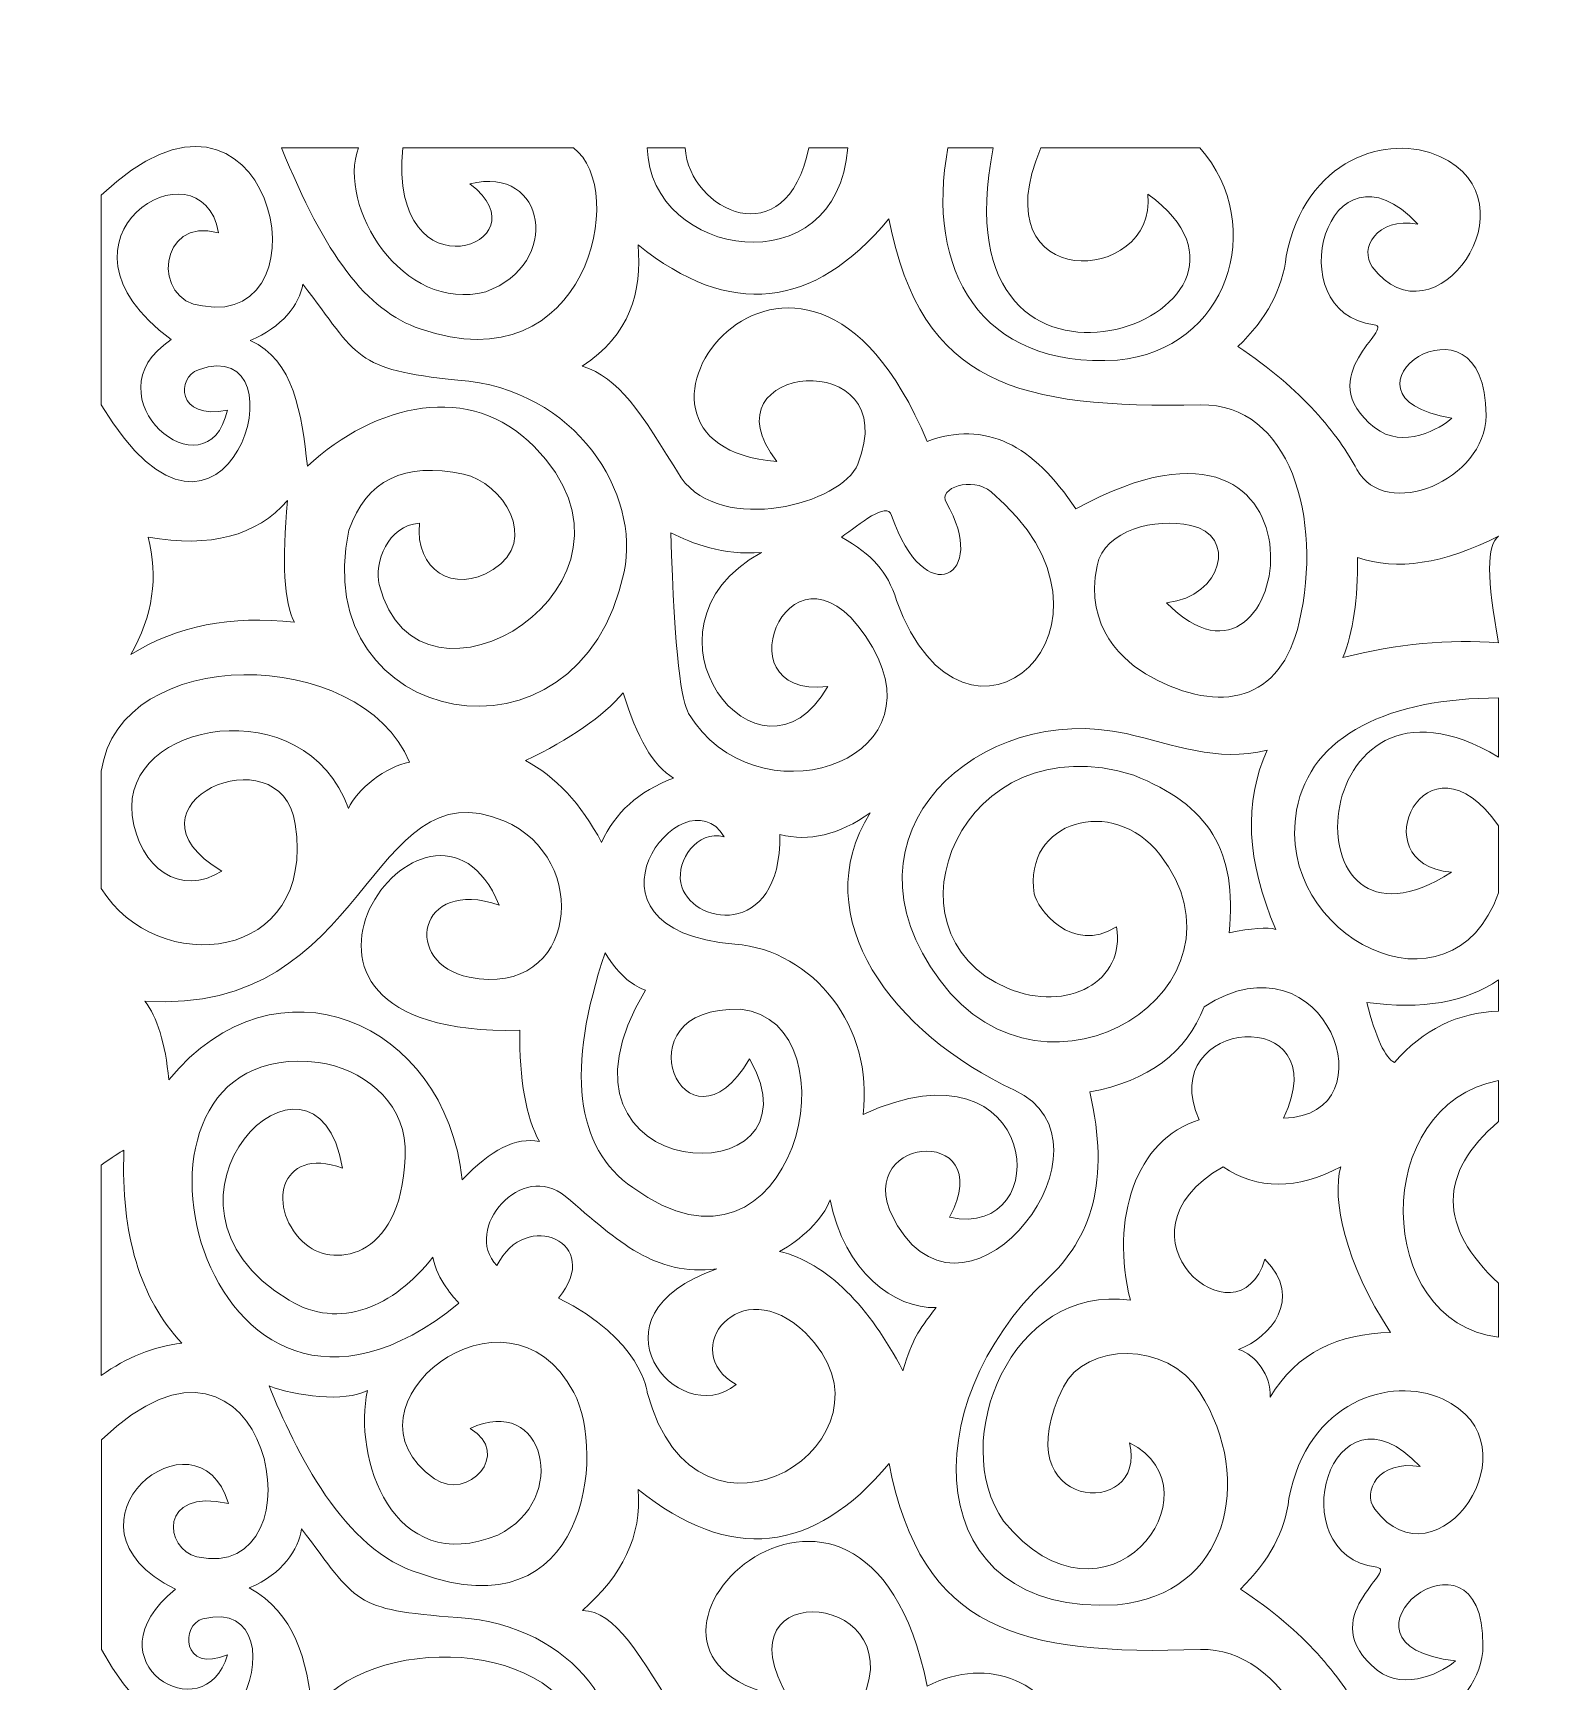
# Model space of a CAD drawing. Header units: centimetres. Extents: x -97 to 92, y -112 to 118.
# Drawn here: x 0.8 to 92.5, y 17.7 to 117.9 of the extents above; entities that cross this region are included whole.
import ezdxf

# ---------------------------------------------------------------- set-up
doc = ezdxf.new("R2010")
doc.units = ezdxf.units.CM
doc.header["$MEASUREMENT"] = 0
doc.layers.add('layer 1', color=7, linetype='Continuous')

msp = doc.modelspace()

# ---------------------------------------------------------------- linework, layer by layer
at = {"layer": 'layer 1', "color": 242, "lineweight": 9}
for points, knots in [([(12.58155, 95.00674), (11.38976, 89.57722), (3.90521, 95.83027), (9.16378, 99.29702), (9.16378, 99.29702), (0.75308, 105.44544), (10.99639, 111.65488), (12.04435, 105.78855), (12.04435, 105.78855), (8.36047, 106.80241), (7.9642, 101.64271), (11.06171, 101.34167), (11.06171, 101.34167), (19.02768, 99.95185), (15.15756, 117.93864), (4.91226, 108.0671), (4.91226, 108.0671), (4.91226, 103.50186), (4.91226, 99.25389), (4.91226, 95.32318), (4.91226, 95.32318), (12.44388, 82.73531), (17.56689, 99.83427), (10.81595, 97.46585), (10.81595, 97.46585), (9.49365, 97.00195), (9.44708, 94.37598), (12.58155, 95.00674)], [0, 0, 0, 0, 0.125, 0.125, 0.125, 0.125, 0.25, 0.25, 0.25, 0.25, 0.375, 0.375, 0.375, 0.375, 0.5, 0.5, 0.5, 0.5, 0.625, 0.625, 0.625, 0.625, 0.75, 0.75, 0.75, 0.75, 1, 1, 1, 1]), ([(34.1677, 97.68593), (37.06882, 99.56243), (37.80582, 102.1975), (37.56014, 105.05297), (37.56014, 105.05297), (43.14071, 100.57586), (48.22991, 101.10466), (52.82774, 106.63936), (52.82774, 106.63936), (54.79322, 96.45128), (60.78996, 95.12383), (71.78063, 95.32318), (71.78063, 95.32318), (77.20003, 95.42148), (79.25366, 88.44559), (77.78238, 82.10334), (77.78238, 82.10334), (76.66506, 77.28693), (73.00791, 76.48447), (68.74187, 78.80024), (68.74187, 78.80024), (67.12085, 79.68021), (64.70007, 81.7859), (65.48323, 85.53377), (65.48323, 85.53377), (65.94965, 87.76586), (69.03393, 88.44518), (71.18647, 88.00115), (71.18647, 88.00115), (73.9695, 87.42706), (73.20248, 83.68127), (69.70473, 83.29009), (69.70473, 83.29009), (77.46268, 75.388), (80.64229, 98.00795), (64.18472, 88.99703), (64.18472, 88.99703), (61.62258, 92.9101), (58.6891, 94.40661), (55.14421, 93.10226), (55.14421, 93.10226), (47.46673, 111.60416), (33.44917, 92.83243), (46.00166, 91.88947), (46.00166, 91.88947), (41.30507, 97.85189), (53.84893, 99.03637), (50.93245, 91.72738), (50.93245, 91.72738), (49.95229, 89.27101), (42.64032, 87.41588), (40.19248, 90.88132), (40.19248, 90.88132), (37.67521, 94.96272), (36.41887, 96.96706), (34.1677, 97.68593)], [0, 0, 0, 0, 0.066666667, 0.066666667, 0.066666667, 0.066666667, 0.133333333, 0.133333333, 0.133333333, 0.133333333, 0.2, 0.2, 0.2, 0.2, 0.266666667, 0.266666667, 0.266666667, 0.266666667, 0.333333333, 0.333333333, 0.333333333, 0.333333333, 0.4, 0.4, 0.4, 0.4, 0.466666667, 0.466666667, 0.466666667, 0.466666667, 0.533333333, 0.533333333, 0.533333333, 0.533333333, 0.6, 0.6, 0.6, 0.6, 0.666666667, 0.666666667, 0.666666667, 0.666666667, 0.733333333, 0.733333333, 0.733333333, 0.733333333, 0.8, 0.8, 0.8, 0.8, 0.866666667, 0.866666667, 0.866666667, 0.866666667, 1, 1, 1, 1]), ([(82.22972, 103.72245), (85.97232, 98.71992), (92.33772, 107.69059), (86.3375, 110.42828), (86.3375, 110.42828), (83.19968, 111.85996), (78.12813, 110.30435), (76.99267, 104.36554), (76.99267, 104.36554), (76.7821, 102.39139), (75.79934, 100.55823), (74.04445, 98.86609), (74.04445, 98.86609), (77.99297, 96.29265), (80.17543, 93.46234), (81.29389, 91.40363), (81.29389, 91.40363), (83.02479, 88.21762), (89.12802, 90.74636), (89.14829, 94.67556), (89.14829, 94.67556), (89.19172, 103.09214), (78.86169, 95.87527), (87.06649, 94.51491), (87.06649, 94.51491), (86.39628, 93.90812), (84.09714, 92.57747), (82.37063, 93.94293), (82.37063, 93.94293), (78.39806, 97.08478), (83.71121, 100.02208), (82.34023, 100.1922), (82.34023, 100.1922), (76.38594, 100.93105), (79.52695, 112.14516), (84.99067, 106.31539), (84.99067, 106.31539), (82.4503, 106.75284), (81.42451, 104.79873), (82.22972, 103.72245)], [0, 0, 0, 0, 0.090909091, 0.090909091, 0.090909091, 0.090909091, 0.181818182, 0.181818182, 0.181818182, 0.181818182, 0.272727273, 0.272727273, 0.272727273, 0.272727273, 0.363636364, 0.363636364, 0.363636364, 0.363636364, 0.454545455, 0.454545455, 0.454545455, 0.454545455, 0.545454545, 0.545454545, 0.545454545, 0.545454545, 0.636363636, 0.636363636, 0.636363636, 0.636363636, 0.727272727, 0.727272727, 0.727272727, 0.727272727, 0.818181818, 0.818181818, 0.818181818, 0.818181818, 1, 1, 1, 1]), ([(33.62789, 110.95939), (37.03483, 108.46147), (34.46933, 96.44325), (24.3145, 99.94197), (24.3145, 99.94197), (20.99964, 101.08406), (18.53917, 104.41998), (15.87174, 110.95939), (15.87174, 110.95939), (20.60996, 110.95939), (20.56279, 110.95939), (20.56279, 110.95939), (20.56279, 110.95939), (19.22639, 107.44601), (23.22061, 100.85267), (28.2968, 102.20868), (28.2968, 102.20868), (32.96861, 103.8833), (31.97981, 109.9359), (27.33851, 108.76396), (27.33851, 108.76396), (32.15522, 105.11621), (22.33963, 101.58669), (23.2473, 110.95939), (23.2473, 110.95939), (30.74948, 110.95939), (33.62789, 110.95939), (33.62789, 110.95939)], [0, 0, 0, 0, 0.125, 0.125, 0.125, 0.125, 0.25, 0.25, 0.25, 0.25, 0.375, 0.375, 0.375, 0.375, 0.5, 0.5, 0.5, 0.5, 0.625, 0.625, 0.625, 0.625, 0.75, 0.75, 0.75, 0.75, 1, 1, 1, 1]), ([(50.31491, 110.95939), (49.7051, 102.45632), (38.30637, 104.19102), (38.11912, 110.95939), (38.11912, 110.95939), (40.37645, 110.95939), (40.41889, 110.95939), (40.41889, 110.95939), (40.41889, 110.95939), (40.70308, 107.10733), (46.57606, 104.27314), (47.95333, 110.95939), (47.95333, 110.95939), (50.28936, 110.95939), (50.31491, 110.95939), (50.31491, 110.95939)], [0, 0, 0, 0, 0.2, 0.2, 0.2, 0.2, 0.4, 0.4, 0.4, 0.4, 0.6, 0.6, 0.6, 0.6, 1, 1, 1, 1]), ([(71.73756, 110.95939), (75.89993, 106.19739), (73.41129, 98.66162), (66.72653, 98.04646), (66.72653, 98.04646), (58.31976, 97.52801), (55.03269, 103.58335), (56.41318, 110.95939), (56.41318, 110.95939), (59.20348, 110.95939), (59.17278, 110.95939), (59.17278, 110.95939), (59.17278, 110.95939), (55.43183, 92.31622), (78.66209, 100.88801), (68.58281, 108.13371), (68.58281, 108.13371), (69.117, 102.55483), (58.27515, 102.04358), (62.07256, 110.95939), (62.07256, 110.95939), (71.36474, 110.95939), (71.73756, 110.95939), (71.73756, 110.95939)], [0, 0, 0, 0, 0.142857143, 0.142857143, 0.142857143, 0.142857143, 0.285714286, 0.285714286, 0.285714286, 0.285714286, 0.428571429, 0.428571429, 0.428571429, 0.428571429, 0.571428571, 0.571428571, 0.571428571, 0.571428571, 0.714285714, 0.714285714, 0.714285714, 0.714285714, 1, 1, 1, 1]), ([(17.1742, 102.67189), (16.9636, 101.40279), (15.89696, 100.05213), (13.97431, 99.23626), (13.97431, 99.23626), (16.63319, 98.05063), (17.0938, 94.80948), (17.44477, 91.60147), (17.44477, 91.60147), (21.58652, 95.40878), (27.37831, 96.77938), (31.24191, 92.78497), (31.24191, 92.78497), (39.60677, 84.46693), (24.13804, 75.05115), (21.81677, 84.39511), (21.81677, 84.39511), (21.48444, 85.73287), (22.33617, 87.98906), (24.25804, 88.13208), (24.25804, 88.13208), (23.99825, 85.3371), (26.30268, 83.78137), (28.74528, 85.31038), (28.74528, 85.31038), (31.5962, 87.09499), (29.31321, 90.61206), (26.95186, 91.11214), (26.95186, 91.11214), (23.32288, 91.88069), (21.03583, 90.72922), (19.97607, 87.70856), (19.97607, 87.70856), (17.37386, 75.70491), (33.99782, 72.33931), (36.71779, 85.17036), (36.71779, 85.17036), (37.71302, 89.86519), (33.82909, 96.31551), (26.59777, 96.8286), (26.59777, 96.8286), (20.24271, 97.49223), (20.58438, 98.20393), (17.1742, 102.67189)], [0, 0, 0, 0, 0.083333333, 0.083333333, 0.083333333, 0.083333333, 0.166666667, 0.166666667, 0.166666667, 0.166666667, 0.25, 0.25, 0.25, 0.25, 0.333333333, 0.333333333, 0.333333333, 0.333333333, 0.416666667, 0.416666667, 0.416666667, 0.416666667, 0.5, 0.5, 0.5, 0.5, 0.583333333, 0.583333333, 0.583333333, 0.583333333, 0.666666667, 0.666666667, 0.666666667, 0.666666667, 0.75, 0.75, 0.75, 0.75, 0.833333333, 0.833333333, 0.833333333, 0.833333333, 1, 1, 1, 1]), ([(49.93216, 87.28553), (51.845, 86.1927), (52.70929, 85.23646), (53.2884, 83.43855), (53.2884, 83.43855), (57.42948, 71.90234), (68.68434, 81.95211), (59.04008, 90.03525), (59.04008, 90.03525), (57.87005, 91.01588), (55.80042, 90.2509), (56.30244, 89.4007), (56.30244, 89.4007), (58.97003, 84.88301), (54.96833, 82.68433), (52.98568, 88.60752), (52.98568, 88.60752), (52.69333, 89.48092), (51.06346, 88.07408), (49.93216, 87.28553)], [0, 0, 0, 0, 0.166666667, 0.166666667, 0.166666667, 0.166666667, 0.333333333, 0.333333333, 0.333333333, 0.333333333, 0.5, 0.5, 0.5, 0.5, 0.666666667, 0.666666667, 0.666666667, 0.666666667, 1, 1, 1, 1]), ([(6.70905, 80.14683), (8.04278, 82.49112), (8.39375, 84.87069), (7.76199, 87.28553), (7.76199, 87.28553), (11.53501, 86.61572), (14.3604, 87.35604), (16.23814, 89.50645), (16.23814, 89.50645), (15.88717, 85.76965), (16.02755, 83.30196), (16.65933, 82.10334), (16.65933, 82.10334), (12.81608, 82.544), (9.49933, 81.89182), (6.70905, 80.14683)], [0, 0, 0, 0, 0.2, 0.2, 0.2, 0.2, 0.4, 0.4, 0.4, 0.4, 0.6, 0.6, 0.6, 0.6, 1, 1, 1, 1]), ([(39.56072, 87.54993), (40.87689, 86.88012), (42.70242, 86.17111), (45.07153, 86.34737), (45.07153, 86.34737), (36.65077, 81.72666), (45.0363, 71.00725), (49.10307, 78.20243), (49.10307, 78.20243), (42.23477, 77.3751), (47.12344, 88.71117), (51.81973, 80.59304), (51.81973, 80.59304), (55.95347, 73.44735), (44.6308, 69.94001), (40.63998, 76.56425), (40.63998, 76.56425), (40.2337, 77.23863), (39.77132, 79.9353), (39.56072, 87.54993)], [0, 0, 0, 0, 0.166666667, 0.166666667, 0.166666667, 0.166666667, 0.333333333, 0.333333333, 0.333333333, 0.333333333, 0.5, 0.5, 0.5, 0.5, 0.666666667, 0.666666667, 0.666666667, 0.666666667, 1, 1, 1, 1]), ([(81.33604, 86.04287), (81.3536, 83.52229), (81.05526, 81.49524), (80.44105, 79.96174), (80.44105, 79.96174), (83.74201, 80.79016), (86.89907, 81.08981), (89.91225, 80.86068), (89.91225, 80.86068), (89.18219, 84.69443), (89.18218, 86.85368), (89.91225, 87.33841), (89.91225, 87.33841), (86.56565, 85.65507), (83.70691, 85.22324), (81.33604, 86.04287)], [0, 0, 0, 0, 0.2, 0.2, 0.2, 0.2, 0.4, 0.4, 0.4, 0.4, 0.6, 0.6, 0.6, 0.6, 1, 1, 1, 1]), ([(6.79713, 70.36086), (7.20989, 67.14124), (9.73265, 65.38949), (12.23697, 66.97985), (12.23697, 66.97985), (5.51354, 70.95057), (15.83288, 75.58709), (16.71196, 69.83535), (16.71196, 69.83535), (18.0075, 61.35873), (8.2518, 60.46112), (4.91227, 65.92227), (4.91227, 65.92227), (4.91226, 68.61911), (4.91226, 70.99868), (4.91226, 73.06099), (4.91226, 73.06099), (6.02869, 80.82562), (20.66508, 80.72706), (23.66621, 73.60931), (23.66621, 73.60931), (22.26228, 73.34491), (20.4165, 71.95415), (19.94737, 70.77724), (19.94737, 70.77724), (17.33934, 78.11449), (6.05927, 76.11631), (6.79713, 70.36086)], [0, 0, 0, 0, 0.125, 0.125, 0.125, 0.125, 0.25, 0.25, 0.25, 0.25, 0.375, 0.375, 0.375, 0.375, 0.5, 0.5, 0.5, 0.5, 0.625, 0.625, 0.625, 0.625, 0.75, 0.75, 0.75, 0.75, 1, 1, 1, 1]), ([(89.91225, 69.72958), (89.91225, 68.61911), (89.91225, 67.26186), (89.91225, 65.65787), (89.91225, 65.65787), (87.04567, 57.54058), (76.2333, 62.994), (77.62444, 70.68142), (77.62444, 70.68142), (78.45274, 75.25858), (83.31031, 77.50285), (89.91225, 77.50285), (89.91225, 77.50285), (89.91225, 76.58627), (89.91225, 75.38768), (89.91225, 73.90706), (89.91225, 73.90706), (78.02926, 81.07401), (76.82358, 60.3089), (87.04124, 66.91101), (87.04124, 66.91101), (81.39774, 67.36305), (85.51854, 76.04404), (89.91225, 69.72958)], [0, 0, 0, 0, 0.142857143, 0.142857143, 0.142857143, 0.142857143, 0.285714286, 0.285714286, 0.285714286, 0.285714286, 0.428571429, 0.428571429, 0.428571429, 0.428571429, 0.571428571, 0.571428571, 0.571428571, 0.571428571, 0.714285714, 0.714285714, 0.714285714, 0.714285714, 1, 1, 1, 1]), ([(30.71604, 73.69553), (33.43611, 74.99988), (35.41915, 76.37475), (36.66514, 77.82012), (36.66514, 77.82012), (37.47239, 75.10565), (38.49023, 73.37825), (39.71866, 72.63794), (39.71866, 72.63794), (37.59524, 71.82713), (36.13867, 70.52277), (35.34897, 68.72486), (35.34897, 68.72486), (34.08544, 71.08682), (32.54113, 72.7437), (30.71604, 73.69553)], [0, 0, 0, 0, 0.2, 0.2, 0.2, 0.2, 0.4, 0.4, 0.4, 0.4, 0.6, 0.6, 0.6, 0.6, 1, 1, 1, 1]), ([(66.66572, 63.58641), (67.24774, 60.29973), (63.69392, 58.31522), (60.03755, 59.85651), (60.03755, 59.85651), (52.0189, 63.23666), (57.21467, 76.13185), (67.71581, 72.80687), (67.71581, 72.80687), (72.29147, 70.99941), (74.03421, 68.22177), (73.51798, 63.22543), (73.51798, 63.22543), (74.88679, 63.50745), (75.83444, 63.57795), (76.3609, 63.43695), (76.3609, 63.43695), (74.57093, 67.56153), (74.39544, 71.19258), (75.83444, 74.33008), (75.83444, 74.33008), (72.72828, 73.57215), (70.15594, 74.67575), (67.253, 75.33479), (67.253, 75.33479), (58.41951, 77.34025), (49.21849, 69.2755), (55.93391, 60.31706), (55.93391, 60.31706), (62.52176, 51.52882), (75.53234, 59.98409), (69.30623, 67.98456), (69.30623, 67.98456), (66.45002, 71.65475), (60.94252, 69.99601), (61.66836, 65.58802), (61.66836, 65.58802), (61.80788, 64.74072), (63.94277, 61.86718), (66.66572, 63.58641)], [0, 0, 0, 0, 0.090909091, 0.090909091, 0.090909091, 0.090909091, 0.181818182, 0.181818182, 0.181818182, 0.181818182, 0.272727273, 0.272727273, 0.272727273, 0.272727273, 0.363636364, 0.363636364, 0.363636364, 0.363636364, 0.454545455, 0.454545455, 0.454545455, 0.454545455, 0.545454545, 0.545454545, 0.545454545, 0.545454545, 0.636363636, 0.636363636, 0.636363636, 0.636363636, 0.727272727, 0.727272727, 0.727272727, 0.727272727, 0.818181818, 0.818181818, 0.818181818, 0.818181818, 1, 1, 1, 1]), ([(7.56127, 59.07112), (8.31589, 58.11929), (8.79738, 56.50975), (9.02551, 54.2888), (9.02551, 54.2888), (15.52513, 62.23413), (25.82539, 57.88831), (26.87282, 48.20769), (26.87282, 48.20769), (28.59375, 50.04083), (30.15561, 50.81641), (31.55839, 50.53438), (31.55839, 50.53438), (30.75114, 52.015), (30.33082, 54.2712), (30.36592, 57.30295), (30.36592, 57.30295), (11.82, 56.84291), (24.98077, 74.88091), (29.11761, 64.91469), (29.11761, 64.91469), (24.11263, 66.63886), (23.19647, 61.33761), (27.29399, 60.5286), (27.29399, 60.5286), (33.90487, 59.22334), (34.75104, 67.80654), (29.39797, 70.03422), (29.39797, 70.03422), (21.09627, 73.48896), (21.25742, 58.14975), (7.56127, 59.07112)], [0, 0, 0, 0, 0.111111111, 0.111111111, 0.111111111, 0.111111111, 0.222222222, 0.222222222, 0.222222222, 0.222222222, 0.333333333, 0.333333333, 0.333333333, 0.333333333, 0.444444444, 0.444444444, 0.444444444, 0.444444444, 0.555555556, 0.555555556, 0.555555556, 0.555555556, 0.666666667, 0.666666667, 0.666666667, 0.666666667, 0.777777778, 0.777777778, 0.777777778, 0.777777778, 1, 1, 1, 1]), ([(40.16616, 66.26598), (39.90649, 67.64764), (41.1167, 69.46623), (42.81009, 69.06835), (42.81009, 69.06835), (40.29592, 73.1712), (32.88225, 63.38663), (43.45658, 62.538), (43.45658, 62.538), (48.21695, 62.15597), (51.92863, 57.51444), (51.24834, 52.17366), (51.24834, 52.17366), (62.09405, 57.20626), (63.07979, 44.46938), (56.51303, 45.93388), (56.51303, 45.93388), (59.62984, 51.78747), (49.96903, 50.91664), (53.35421, 45.40509), (53.35421, 45.40509), (57.83218, 38.11433), (67.27286, 50.48669), (60.46531, 53.65603), (60.46531, 53.65603), (53.10112, 57.08452), (47.68162, 64.14172), (51.6825, 70.51058), (51.6825, 70.51058), (49.78511, 69.18643), (47.95568, 68.74982), (46.19422, 69.2008), (46.19422, 69.2008), (46.27199, 62.70557), (40.64892, 63.69728), (40.16616, 66.26598)], [0, 0, 0, 0, 0.1, 0.1, 0.1, 0.1, 0.2, 0.2, 0.2, 0.2, 0.3, 0.3, 0.3, 0.3, 0.4, 0.4, 0.4, 0.4, 0.5, 0.5, 0.5, 0.5, 0.6, 0.6, 0.6, 0.6, 0.7, 0.7, 0.7, 0.7, 0.8, 0.8, 0.8, 0.8, 1, 1, 1, 1]), ([(71.74353, 35.28467), (69.73692, 38.4737), (64.77263, 38.27435), (63.44833, 35.62712), (63.44833, 35.62712), (59.61402, 27.96248), (68.62776, 27.50103), (67.45886, 32.21931), (67.45886, 32.21931), (73.20723, 29.30071), (66.03578, 19.82913), (59.79845, 27.45979), (59.79845, 27.45979), (56.39581, 32.28092), (60.2649, 41.93517), (67.51062, 40.88166), (67.51062, 40.88166), (66.26656, 45.79108), (67.83402, 50.68205), (71.69928, 51.85637), (71.69928, 51.85637), (68.88864, 58.07873), (80.20548, 59.03841), (76.83473, 51.96212), (76.83473, 51.96212), (83.48801, 52.07179), (79.43297, 63.50697), (71.99122, 58.73067), (71.99122, 58.73067), (70.93828, 55.94571), (68.62182, 54.21831), (65.04183, 53.5485), (65.04183, 53.5485), (66.29941, 48.10943), (65.13635, 44.6644), (62.40948, 42.12658), (62.40948, 42.12658), (54.35104, 34.62682), (54.64527, 21.62632), (66.7325, 22.37174), (66.7325, 22.37174), (73.41726, 22.9869), (75.11184, 29.93154), (71.74353, 35.28467)], [0, 0, 0, 0, 0.083333333, 0.083333333, 0.083333333, 0.083333333, 0.166666667, 0.166666667, 0.166666667, 0.166666667, 0.25, 0.25, 0.25, 0.25, 0.333333333, 0.333333333, 0.333333333, 0.333333333, 0.416666667, 0.416666667, 0.416666667, 0.416666667, 0.5, 0.5, 0.5, 0.5, 0.583333333, 0.583333333, 0.583333333, 0.583333333, 0.666666667, 0.666666667, 0.666666667, 0.666666667, 0.75, 0.75, 0.75, 0.75, 0.833333333, 0.833333333, 0.833333333, 0.833333333, 1, 1, 1, 1]), ([(38.00763, 59.7354), (37.37586, 59.98217), (36.4721, 60.49334), (35.55956, 62.0092), (35.55956, 62.0092), (33.17291, 54.92338), (33.73446, 50.16423), (37.24426, 47.73178), (37.24426, 47.73178), (47.08222, 40.52321), (51.05773, 57.82843), (43.78924, 58.57633), (43.78924, 58.57633), (36.17835, 58.82857), (40.44308, 48.93465), (44.3516, 55.55793), (44.3516, 55.55793), (49.24775, 46.99147), (30.77502, 47.72045), (38.00763, 59.7354)], [0, 0, 0, 0, 0.166666667, 0.166666667, 0.166666667, 0.166666667, 0.333333333, 0.333333333, 0.333333333, 0.333333333, 0.5, 0.5, 0.5, 0.5, 0.666666667, 0.666666667, 0.666666667, 0.666666667, 1, 1, 1, 1]), ([(89.91225, 60.36994), (87.9257, 58.99506), (85.25122, 58.5368), (81.88884, 58.99507), (81.88884, 58.99507), (82.4504, 56.82703), (83.01197, 55.6108), (83.57354, 55.34641), (83.57354, 55.34641), (85.3214, 57.33818), (87.43432, 58.37817), (89.91225, 58.46628), (89.91225, 58.46628), (89.91225, 59.24184), (89.91225, 59.8764), (89.91225, 60.36994)], [0, 0, 0, 0, 0.2, 0.2, 0.2, 0.2, 0.4, 0.4, 0.4, 0.4, 0.6, 0.6, 0.6, 0.6, 1, 1, 1, 1]), ([(19.58707, 48.91776), (17.94573, 58.35394), (6.35417, 46.86341), (16.33069, 40.88516), (16.33069, 40.88516), (19.40686, 39.04182), (22.69745, 40.46306), (25.08282, 43.50143), (25.08282, 43.50143), (25.37477, 42.03844), (26.34635, 41.10425), (26.66223, 40.69882), (26.66223, 40.69882), (10.93248, 27.87631), (3.90646, 57.0854), (18.13343, 55.34641), (18.13343, 55.34641), (20.73067, 54.94101), (23.23653, 53.12725), (23.39812, 50.21711), (23.39812, 50.21711), (23.43441, 43.34475), (19.08503, 42.84727), (17.38504, 44.25732), (17.38504, 44.25732), (14.88087, 46.33439), (15.68445, 50.34442), (19.58707, 48.91776)], [0, 0, 0, 0, 0.125, 0.125, 0.125, 0.125, 0.25, 0.25, 0.25, 0.25, 0.375, 0.375, 0.375, 0.375, 0.5, 0.5, 0.5, 0.5, 0.625, 0.625, 0.625, 0.625, 0.75, 0.75, 0.75, 0.75, 1, 1, 1, 1]), ([(89.91225, 54.23594), (82.10141, 52.80404), (82.25608, 39.57194), (89.91225, 38.63653), (89.91225, 38.63653), (89.91225, 39.51785), (89.91224, 40.6107), (89.91225, 41.91506), (89.91225, 41.91506), (86.23397, 45.33457), (86.23396, 48.6131), (89.91225, 51.75062), (89.91225, 51.75062), (89.91225, 52.6143), (89.91225, 53.44274), (89.91225, 54.23594)], [0, 0, 0, 0, 0.2, 0.2, 0.2, 0.2, 0.4, 0.4, 0.4, 0.4, 0.6, 0.6, 0.6, 0.6, 1, 1, 1, 1]), ([(4.91226, 49.10664), (5.58591, 49.58256), (6.04446, 49.88223), (6.28787, 50.0056), (6.28787, 50.0056), (6.09484, 44.89393), (7.27062, 40.98085), (9.81522, 38.26638), (9.81522, 38.26638), (8.08014, 38.07249), (6.44581, 37.42031), (4.91226, 36.30984), (4.91226, 36.30984), (4.91226, 42.26756), (4.91226, 46.53318), (4.91226, 49.10664)], [0, 0, 0, 0, 0.2, 0.2, 0.2, 0.2, 0.4, 0.4, 0.4, 0.4, 0.6, 0.6, 0.6, 0.6, 1, 1, 1, 1]), ([(47.74732, 38.90093), (43.78867, 42.76159), (39.91163, 37.79645), (43.52822, 35.75586), (43.52822, 35.75586), (39.94485, 32.9002), (34.14014, 39.98422), (42.35245, 42.78456), (42.35245, 42.78456), (38.52677, 42.36153), (36.46648, 44.39022), (33.13779, 47.20299), (33.13779, 47.20299), (30.51985, 49.41517), (26.8339, 45.22294), (28.97869, 42.98742), (28.97869, 42.98742), (30.70408, 46.53162), (35.53491, 44.36317), (32.71662, 41.0161), (32.71662, 41.0161), (37.77512, 38.51049), (38.12362, 35.29024), (38.12509, 35.28467), (38.12509, 35.28467), (41.09822, 23.98295), (54.29153, 32.51871), (47.74732, 38.90093)], [0, 0, 0, 0, 0.125, 0.125, 0.125, 0.125, 0.25, 0.25, 0.25, 0.25, 0.375, 0.375, 0.375, 0.375, 0.5, 0.5, 0.5, 0.5, 0.625, 0.625, 0.625, 0.625, 0.75, 0.75, 0.75, 0.75, 1, 1, 1, 1]), ([(76.01871, 34.98688), (77.59811, 37.70134), (80.21289, 38.87891), (83.33663, 38.91415), (83.33663, 38.91415), (80.5639, 43.17974), (79.74786, 47.02673), (80.30943, 49.00088), (80.30943, 49.00088), (77.64199, 47.59077), (75.25533, 47.59077), (73.14945, 49.00088), (73.14945, 49.00088), (65.87454, 44.84333), (74.09709, 37.89622), (75.69642, 43.37452), (75.69642, 43.37452), (78.08324, 40.97908), (76.00514, 38.59674), (74.09709, 37.89622), (74.09709, 37.89622), (75.14188, 37.55314), (76.07242, 36.33936), (76.01871, 34.98688)], [0, 0, 0, 0, 0.142857143, 0.142857143, 0.142857143, 0.142857143, 0.285714286, 0.285714286, 0.285714286, 0.285714286, 0.428571429, 0.428571429, 0.428571429, 0.428571429, 0.571428571, 0.571428571, 0.571428571, 0.571428571, 0.714285714, 0.714285714, 0.714285714, 0.714285714, 1, 1, 1, 1]), ([(55.69205, 40.43444), (53.165, 40.36393), (50.10374, 42.6181), (49.24775, 46.99147), (49.24775, 46.99147), (48.82657, 45.81051), (47.43638, 44.53388), (46.17286, 43.84646), (46.17286, 43.84646), (49.04316, 43.18516), (51.66694, 40.46217), (53.66752, 36.602), (53.66752, 36.602), (54.34673, 38.68389), (54.48996, 38.84313), (55.69205, 40.43444)], [0, 0, 0, 0, 0.2, 0.2, 0.2, 0.2, 0.4, 0.4, 0.4, 0.4, 0.6, 0.6, 0.6, 0.6, 1, 1, 1, 1]), ([(12.58752, 19.33201), (11.22456, 14.51899), (3.92572, 18.92004), (9.42376, 23.31141), (9.42376, 23.31141), (1.47877, 27.26479), (10.76694, 34.74748), (12.65303, 28.52604), (12.65303, 28.52604), (8.33095, 29.48493), (8.75941, 25.7377), (10.72528, 25.29031), (10.72528, 25.29031), (18.60997, 23.49592), (15.16353, 42.26392), (4.91823, 32.39238), (4.91823, 32.39238), (4.91823, 27.82713), (4.91823, 23.57916), (4.91823, 19.64846), (4.91823, 19.64846), (12.24166, 6.73343), (17.86291, 23.18501), (11.09584, 21.51721), (11.09584, 21.51721), (9.72963, 21.1805), (9.79493, 18.15895), (12.58752, 19.33201)], [0, 0, 0, 0, 0.125, 0.125, 0.125, 0.125, 0.25, 0.25, 0.25, 0.25, 0.375, 0.375, 0.375, 0.375, 0.5, 0.5, 0.5, 0.5, 0.625, 0.625, 0.625, 0.625, 0.75, 0.75, 0.75, 0.75, 1, 1, 1, 1]), ([(33.65287, 35.28467), (29.61202, 42.88206), (18.87226, 34.38437), (25.18461, 30.03084), (25.18461, 30.03084), (27.21449, 28.63086), (29.92432, 31.5781), (27.34448, 33.08924), (27.34448, 33.08924), (31.8829, 35.25423), (33.46279, 28.75991), (29.03074, 26.60585), (29.03074, 26.60585), (22.59085, 23.97766), (20.20903, 31.38562), (21.10174, 35.40673), (21.10174, 35.40673), (19.69355, 34.65345), (16.72742, 35.06433), (15.11376, 35.68065), (15.11376, 35.68065), (16.69695, 31.79888), (19.64653, 25.61207), (24.32047, 24.26725), (24.32047, 24.26725), (34.41491, 20.59792), (35.63666, 31.55488), (33.65287, 35.28467)], [0, 0, 0, 0, 0.125, 0.125, 0.125, 0.125, 0.25, 0.25, 0.25, 0.25, 0.375, 0.375, 0.375, 0.375, 0.5, 0.5, 0.5, 0.5, 0.625, 0.625, 0.625, 0.625, 0.75, 0.75, 0.75, 0.75, 1, 1, 1, 1]), ([(34.17367, 22.01121), (36.59543, 24.16163), (37.81179, 26.52276), (37.56611, 29.37825), (37.56611, 29.37825), (43.14668, 24.90114), (48.23588, 25.42994), (52.83371, 30.96464), (52.83371, 30.96464), (54.79919, 20.77656), (60.80057, 19.27232), (71.7866, 19.64846), (71.7866, 19.64846), (76.65808, 19.81524), (80.95586, 12.62086), (78.16499, 6.56558), (78.16499, 6.56558), (76.44373, 2.83101), (72.58008, 1.52908), (68.74784, 3.12552), (68.74784, 3.12552), (64.18122, 5.60451), (65.35922, 13.66477), (71.19244, 12.32643), (71.19244, 12.32643), (73.91135, 11.70262), (74.43192, 8.0083), (69.90682, 7.20618), (69.90682, 7.20618), (81.24318, -0.06937), (78.59339, 24.31962), (64.19069, 13.32231), (64.19069, 13.32231), (62.72439, 17.85179), (58.90054, 19.27982), (55.15018, 17.42754), (55.15018, 17.42754), (51.3083, 36.4774), (32.99492, 19.00315), (46.72667, 16.69425), (46.72667, 16.69425), (42.11962, 24.34789), (54.86062, 23.17787), (50.93842, 16.05266), (50.93842, 16.05266), (49.66305, 13.73577), (42.16686, 12.01512), (40.19845, 15.2066), (40.19845, 15.2066), (37.68118, 19.288), (36.18516, 22.04562), (34.17367, 22.01121)], [0, 0, 0, 0, 0.071428571, 0.071428571, 0.071428571, 0.071428571, 0.142857143, 0.142857143, 0.142857143, 0.142857143, 0.214285714, 0.214285714, 0.214285714, 0.214285714, 0.285714286, 0.285714286, 0.285714286, 0.285714286, 0.357142857, 0.357142857, 0.357142857, 0.357142857, 0.428571429, 0.428571429, 0.428571429, 0.428571429, 0.5, 0.5, 0.5, 0.5, 0.571428571, 0.571428571, 0.571428571, 0.571428571, 0.642857143, 0.642857143, 0.642857143, 0.642857143, 0.714285714, 0.714285714, 0.714285714, 0.714285714, 0.785714286, 0.785714286, 0.785714286, 0.785714286, 0.857142857, 0.857142857, 0.857142857, 0.857142857, 1, 1, 1, 1]), ([(82.38635, 28.17751), (86.12895, 23.17498), (92.49435, 32.14565), (86.49413, 34.88334), (86.49413, 34.88334), (83.35631, 36.31502), (78.28476, 34.75941), (77.1493, 28.8206), (77.1493, 28.8206), (76.93873, 26.84645), (75.95597, 25.01329), (74.20108, 23.32115), (74.20108, 23.32115), (78.1496, 20.74771), (80.33206, 17.91741), (81.45052, 15.85869), (81.45052, 15.85869), (83.18143, 12.67268), (88.9422, 15.95481), (88.96247, 19.88401), (88.96247, 19.88401), (89.0059, 28.30059), (78.61579, 19.90832), (87.30002, 18.9589), (87.30002, 18.9589), (86.62981, 18.35211), (84.25377, 17.03253), (82.52726, 18.39799), (82.52726, 18.39799), (78.55469, 21.53984), (83.86784, 24.47714), (82.49686, 24.64726), (82.49686, 24.64726), (76.54257, 25.38611), (79.68358, 36.60022), (85.1473, 30.77045), (85.1473, 30.77045), (82.60693, 31.2079), (81.58114, 29.25379), (82.38635, 28.17751)], [0, 0, 0, 0, 0.090909091, 0.090909091, 0.090909091, 0.090909091, 0.181818182, 0.181818182, 0.181818182, 0.181818182, 0.272727273, 0.272727273, 0.272727273, 0.272727273, 0.363636364, 0.363636364, 0.363636364, 0.363636364, 0.454545455, 0.454545455, 0.454545455, 0.454545455, 0.545454545, 0.545454545, 0.545454545, 0.545454545, 0.636363636, 0.636363636, 0.636363636, 0.636363636, 0.727272727, 0.727272727, 0.727272727, 0.727272727, 0.818181818, 0.818181818, 0.818181818, 0.818181818, 1, 1, 1, 1]), ([(17.09457, 26.98005), (16.88397, 25.71094), (15.97141, 24.27468), (13.9118, 23.39033), (13.9118, 23.39033), (16.6734, 21.89655), (17.42505, 19.03203), (17.77602, 15.82403), (17.77602, 15.82403), (20.95891, 20.65869), (33.21356, 20.57562), (34.34951, 13.71058), (34.34951, 13.71058), (36.55214, 0.39912), (14.74, 5.004), (24.26401, 12.45735), (24.26401, 12.45735), (25.89447, 3.31542), (36.63838, 13.05237), (28.12216, 16.32779), (28.12216, 16.32779), (24.734, 16.94926), (20.76784, 14.84903), (19.98204, 12.03383), (19.98204, 12.03383), (17.37983, 0.03019), (33.63768, -2.52295), (36.31282, 10.386), (36.31282, 10.386), (37.37113, 15.4929), (33.83505, 21.08592), (26.60374, 21.59899), (26.60374, 21.59899), (20.14597, 22.05718), (20.50475, 22.51209), (17.09457, 26.98005)], [0, 0, 0, 0, 0.1, 0.1, 0.1, 0.1, 0.2, 0.2, 0.2, 0.2, 0.3, 0.3, 0.3, 0.3, 0.4, 0.4, 0.4, 0.4, 0.5, 0.5, 0.5, 0.5, 0.6, 0.6, 0.6, 0.6, 0.7, 0.7, 0.7, 0.7, 0.8, 0.8, 0.8, 0.8, 1, 1, 1, 1])]:
    msp.add_open_spline(points, degree=3, knots=knots, dxfattribs=at)

doc.saveas('drawing.dxf')
